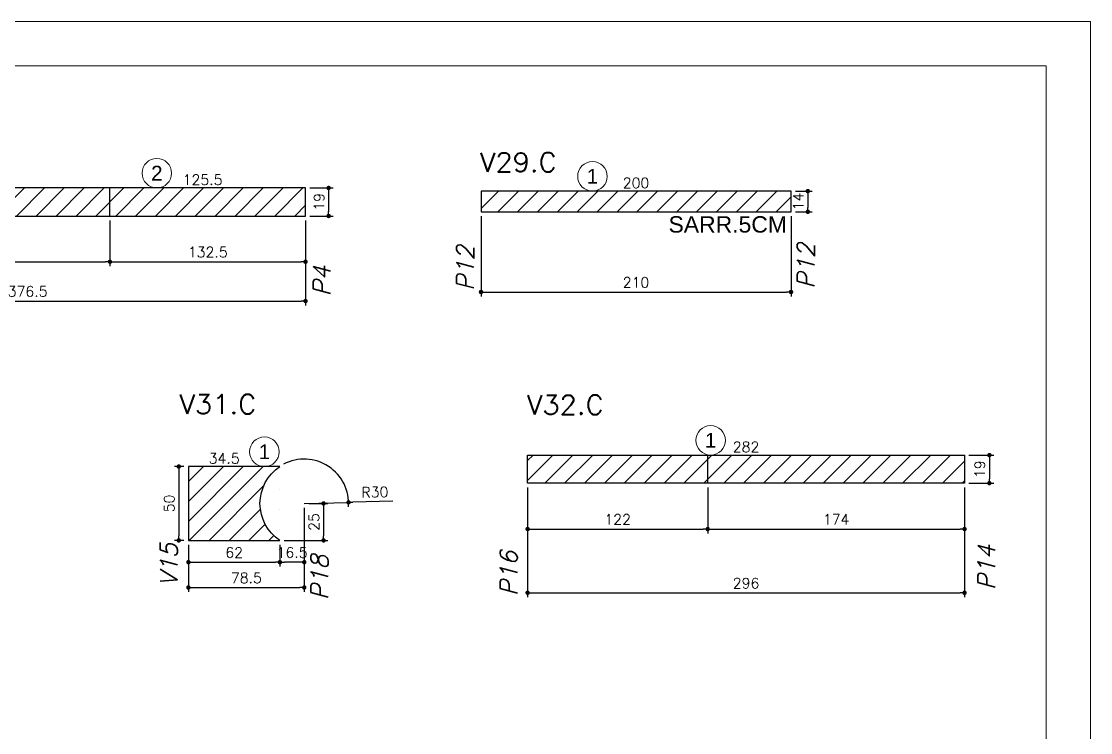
# Model space of a CAD drawing. Extents: x -20676 to 4767, y -817 to 14270.
# Drawn here: x -16746 to -16021, y 5801 to 6282 of the extents above; entities that cross this region are included whole.
import ezdxf
from ezdxf.enums import TextEntityAlignment as Align

# ---------------------------------------------------------------- set-up
doc = ezdxf.new("R2010")
doc.units = 0
doc.header["$PDMODE"] = 2
doc.header["$PDSIZE"] = 10
doc.layers.get('0').update_dxf_attribs({"lineweight": 13})
doc.layers.get('Defpoints').update_dxf_attribs({"lineweight": 13})
for name, color, linetype in [('Cota Sarrafo', 180, 'Continuous'), ('Painéis', 200, 'Continuous'), ('TEXTO_GERAL', 7, 'Continuous')]:
    doc.layers.add(name, color=color, linetype=linetype)
for name, color, linetype, lineweight in [('cotas', 4, 'Continuous', 13), ('FOLHA MB', 7, 'Continuous', 13), ('REAPROVEITAMENTO', 1, 'Continuous', 13), ('Romaneio', 1, 'Continuous', 13), ('texto de viga', 7, 'Continuous', 13)]:
    doc.layers.add(name, color=color, linetype=linetype, lineweight=lineweight)
doc.styles.add('ARIAL', font='arial.ttf', dxfattribs={"oblique": 15, "height": 25})
doc.styles.add('MB_C02', font='arial.ttf', dxfattribs={"height": 2})
doc.styles.add('MB_C03', font='arial.ttf', dxfattribs={"height": 2.5})
doc.styles.add('MB_C04', font='arial.ttf', dxfattribs={"height": 6})
doc.styles.add('REGUA-120', font='ROMANS.shx', dxfattribs={"height": 15})
doc.styles.add('ROMANS', font='romans.shx')
doc.dimstyles.new('PAINEL', dxfattribs={"dimtxt": 7, "dimasz": 3, "dimexe": 3, "dimexo": 3, "dimgap": 3, "dimtad": 1, "dimdec": 1, "dimzin": 12, "dimdsep": 46, "dimtxsty": 'ROMANS', "dimblk": 'DOT', "dimcen": 0, "dimclrd": 4, "dimclre": 4, "dimclrt": 240, "dimadec": 1, "dimazin": 3, "dimtfac": 1, "dimtdec": 1, "dimtmove": 0, "dimatfit": 3, "dimfxl": 0, "dimtolj": 1, "dimtzin": 12, "dimarcsym": 0})
doc.dimstyles.new('projeto2', dxfattribs={"dimtxt": 7, "dimasz": 5, "dimexe": 1.25, "dimexo": 2.5, "dimgap": 2, "dimtad": 1, "dimdec": 1, "dimdsep": 46, "dimtxsty": 'ROMANS', "dimblk": 'OBLIQUE', "dimcen": 10, "dimdle": 1, "dimse1": 1, "dimse2": 1, "dimsd1": 1, "dimsd2": 1, "dimclrd": 256, "dimclre": 256, "dimclrt": 3, "dimadec": 0, "dimazin": 0, "dimtfac": 1, "dimtdec": 1, "dimtmove": 0, "dimatfit": 3, "dimldrblk": 'OBLIQUE', "dimfxl": 0, "dimlwd": -1, "dimlwe": -1, "dimarcsym": 0})

# ---------------------------------------------------------------- blocks, each defined once
blk = doc.blocks.new('A$Ceb89ac90')
at = {"color": 1}
for points in [[(0, 1199.94), (0, 149.94), (1485.02, 149.94), (1485.02, 1199.94)], [(70, 1169.94), (70, 179.94), (1455.02, 179.94), (1455.02, 1169.94)]]:
    blk.add_lwpolyline(points, close=True, dxfattribs=at)
at = {"color": 5}
for tag, p, height, style in [('REV_05', (1103.14, 338.08), 10.1, 'MB_C02'), ('DATA_REV_05', (1151.54, 337.91), 10.1, 'MB_C02'), ('INFO_REV_05', (1228.12, 337.91), 10.1, 'MB_C02'), ('CLIENTE', (449.73, 328.83), 12.63, 'MB_C03'), ('FASE', (924.57, 320.46), 10.1, 'MB_C02'), ('REV_04', (1103.14, 312.82), 10.1, 'MB_C02'), ('DATA_REV_04', (1151.54, 312.66), 10.1, 'MB_C02'), ('INFO_REV_04', (1228.12, 312.66), 10.1, 'MB_C02'), ('REV_03', (1103.14, 287.57), 10.1, 'MB_C02'), ('DATA_REV_03', (1151.54, 287.4), 10.1, 'MB_C02'), ('INFO_REV_03', (1228.12, 287.4), 10.1, 'MB_C02'), ('PROJETISTA', (767.99, 285.11), 10.1, 'MB_C02'), ('DATA', (924.57, 285.11), 10.1, 'MB_C02'), ('OBRA', (449.73, 273.34), 12.63, 'MB_C03'), ('REV_02', (1103.14, 262.31), 10.1, 'MB_C02'), ('DATA_REV_02', (1151.54, 262.15), 10.1, 'MB_C02'), ('INFO_REV_02', (1228.12, 262.15), 10.1, 'MB_C02'), ('ESC', (924.57, 251.76), 10.1, 'MB_C02'), ('COR', (1010.47, 251.76), 10.1, 'MB_C02'), ('REV_01', (1103.14, 237.06), 10.1, 'MB_C02'), ('DATA_REV_01', (1151.54, 236.89), 10.1, 'MB_C02'), ('INFO_REV_01', (1228.12, 236.89), 10.1, 'MB_C02'), ('PAVIMENTO', (449.73, 215.3), 12.63, 'MB_C03'), ('FL', (1018.09, 194.68), 30.31, 'MB_C04'), ('REV', (944.1, 205.03), 12.63, 'MB_C03'), ('REV_00', (1103.14, 211.8), 10.1, 'MB_C02'), ('DATA_REV_00', (1151.54, 211.64), 10.1, 'MB_C02'), ('EMISSÃO_INICIAL', (1228.12, 211.64), 10.1, 'MB_C02')]:
    blk.add_attdef(tag, p, '', height=height, dxfattribs=dict(at, style=style))
at = {"color": 6, "style": 'MB_C02'}
for tag, p in [('ENDEREÇO_CLIENTE', (449.73, 307.83)), ('ENDEREÇO_OBRA', (449.73, 252.69)), ('TIPO_DE_PROJETO', (449.73, 192.28))]:
    blk.add_attdef(tag, p, '', height=10.1, dxfattribs=at)
blk = doc.blocks.new('_Dot')
at = {"color": 0, "linetype": 'ByBlock', "lineweight": -2}
blk.add_line((-0.5, 0), (-1, 0), dxfattribs=at)
at = {"color": 0, "linetype": 'ByBlock', "const_width": 0.5}
blk.add_lwpolyline([(-0.25, 0, 1), (0.25, 0, 1)], format="xyb", close=True, dxfattribs=at)
blk = doc.blocks.new('*D1908')
at = {"layer": 'cotas', "color": 4, "lineweight": -2, "transparency": 16777216}
for p, q in [((-16929.73, 6147.52), (-16929.73, 6089.97)), ((-16553.23, 6147.52), (-16553.23, 6089.97)), ((-16926.73, 6092.97), (-16556.23, 6092.97))]:
    blk.add_line(p, q, dxfattribs=at)
at = {"layer": 'Defpoints', "color": 0, "transparency": 16777216}
for p in [(-16929.73, 6150.52), (-16553.23, 6150.52), (-16553.23, 6092.97)]:
    blk.add_point(p, dxfattribs=at)
at = {"layer": 'cotas', "color": 4, "lineweight": -2, "transparency": 16777216, "xscale": 3, "yscale": 3, "zscale": 3, "rotation": 180}
blk.add_blockref('_Dot', (-16929.73, 6092.97), dxfattribs=at)
at = {"layer": 'cotas', "color": 4, "lineweight": -2, "transparency": 16777216, "xscale": 3, "yscale": 3, "zscale": 3}
blk.add_blockref('_Dot', (-16553.23, 6092.97), dxfattribs=at)
at = {"layer": 'cotas', "color": 240, "transparency": 16777216, "insert": (-16741.48, 6099.47), "char_height": 7, "attachment_point": 5, "style": 'ROMANS'}
blk.add_mtext('\\A1;376.5', dxfattribs=at)
blk = doc.blocks.new('*D1909')
at = {"layer": 'cotas', "color": 4, "lineweight": -2, "transparency": 16777216}
for p, q in [((-16929.73, 6147.52), (-16929.73, 6116.55)), ((-16685.73, 6147.52), (-16685.73, 6116.55)), ((-16926.73, 6119.55), (-16688.73, 6119.55))]:
    blk.add_line(p, q, dxfattribs=at)
at = {"layer": 'Defpoints', "color": 0, "transparency": 16777216}
for p in [(-16929.73, 6150.52), (-16685.73, 6150.52), (-16685.73, 6119.55)]:
    blk.add_point(p, dxfattribs=at)
at = {"layer": 'cotas', "color": 4, "lineweight": -2, "transparency": 16777216, "xscale": 3, "yscale": 3, "zscale": 3, "rotation": 180}
blk.add_blockref('_Dot', (-16929.73, 6119.55), dxfattribs=at)
at = {"layer": 'cotas', "color": 4, "lineweight": -2, "transparency": 16777216, "xscale": 3, "yscale": 3, "zscale": 3}
blk.add_blockref('_Dot', (-16685.73, 6119.55), dxfattribs=at)
at = {"layer": 'cotas', "color": 240, "transparency": 16777216, "insert": (-16807.73, 6126.05), "char_height": 7, "attachment_point": 5, "style": 'ROMANS'}
blk.add_mtext('\\A1;244', dxfattribs=at)
blk = doc.blocks.new('*D1910')
at = {"layer": 'cotas', "color": 4, "lineweight": -2, "transparency": 16777216}
for p, q in [((-16685.73, 6147.52), (-16685.73, 6116.55)), ((-16553.23, 6147.52), (-16553.23, 6116.55)), ((-16682.73, 6119.55), (-16556.23, 6119.55))]:
    blk.add_line(p, q, dxfattribs=at)
at = {"layer": 'Defpoints', "color": 0, "transparency": 16777216}
for p in [(-16685.73, 6150.52), (-16553.23, 6150.52), (-16553.23, 6119.55)]:
    blk.add_point(p, dxfattribs=at)
at = {"layer": 'cotas', "color": 4, "lineweight": -2, "transparency": 16777216, "xscale": 3, "yscale": 3, "zscale": 3, "rotation": 180}
blk.add_blockref('_Dot', (-16685.73, 6119.55), dxfattribs=at)
at = {"layer": 'cotas', "color": 4, "lineweight": -2, "transparency": 16777216, "xscale": 3, "yscale": 3, "zscale": 3}
blk.add_blockref('_Dot', (-16553.23, 6119.55), dxfattribs=at)
at = {"layer": 'cotas', "color": 240, "transparency": 16777216, "insert": (-16619.48, 6126.05), "char_height": 7, "attachment_point": 5, "style": 'ROMANS'}
blk.add_mtext('\\A1;132.5', dxfattribs=at)
blk = doc.blocks.new('*D1911')
at = {"layer": 'cotas', "color": 4, "lineweight": -2, "transparency": 16777216}
for p, q in [((-16550.23, 6169.52), (-16534.58, 6169.52)), ((-16537.58, 6166.52), (-16537.58, 6153.52)), ((-16550.23, 6150.52), (-16534.58, 6150.52))]:
    blk.add_line(p, q, dxfattribs=at)
at = {"layer": 'Defpoints', "color": 0, "transparency": 16777216}
for p in [(-16553.23, 6169.52), (-16553.23, 6150.52), (-16537.58, 6150.52)]:
    blk.add_point(p, dxfattribs=at)
at = {"layer": 'cotas', "color": 4, "lineweight": -2, "transparency": 16777216, "xscale": 3, "yscale": 3, "zscale": 3}
for p, rotation in [((-16537.58, 6169.52), 90), ((-16537.58, 6150.52), 270)]:
    blk.add_blockref('_Dot', p, dxfattribs=dict(at, rotation=rotation))
at = {"layer": 'cotas', "color": 240, "transparency": 16777216, "insert": (-16544.08, 6160.02), "char_height": 7, "attachment_point": 5, "rotation": 90, "style": 'ROMANS'}
blk.add_mtext('\\A1;19', dxfattribs=at)
blk = doc.blocks.new('*D1912')
at = {"layer": 'Defpoints', "color": 0, "transparency": 16777216}
for p in [(-16922.73, 6169.52), (-16685.73, 6169.52), (-16685.73, 6169.52)]:
    blk.add_point(p, dxfattribs=at)
at = {"layer": 'Cota Sarrafo', "color": 3, "transparency": 16777216, "insert": (-16804.23, 6175.02), "char_height": 7, "attachment_point": 5, "style": 'ROMANS'}
blk.add_mtext('237', dxfattribs=at)
blk = doc.blocks.new('_OBLIQUE')
at = {"color": 0, "linetype": 'ByBlock', "lineweight": -2}
for p, q in [((0, 0), (-1, 0)), ((-0.5, -0.5), (0.5, 0.5))]:
    blk.add_line(p, q, dxfattribs=at)
blk = doc.blocks.new('*D1913')
at = {"layer": 'Defpoints', "color": 0, "transparency": 16777216}
for p in [(-16685.73, 6169.52), (-16560.23, 6169.52), (-16560.23, 6169.52)]:
    blk.add_point(p, dxfattribs=at)
at = {"layer": 'Cota Sarrafo', "color": 3, "transparency": 16777216, "insert": (-16622.98, 6175.02), "char_height": 7, "attachment_point": 5, "style": 'ROMANS'}
blk.add_mtext('125.5', dxfattribs=at)
blk = doc.blocks.new('*D1914')
at = {"layer": 'cotas', "color": 4, "lineweight": -2, "transparency": 16777216}
for p, q in [((-16434.34, 6150.37), (-16434.34, 6096.07)), ((-16224.34, 6150.37), (-16224.34, 6096.07)), ((-16431.34, 6099.07), (-16227.34, 6099.07))]:
    blk.add_line(p, q, dxfattribs=at)
at = {"layer": 'Defpoints', "color": 0, "transparency": 16777216}
for p in [(-16434.34, 6153.37), (-16224.34, 6153.37), (-16224.34, 6099.07)]:
    blk.add_point(p, dxfattribs=at)
at = {"layer": 'cotas', "color": 4, "lineweight": -2, "transparency": 16777216, "xscale": 3, "yscale": 3, "zscale": 3, "rotation": 180}
blk.add_blockref('_Dot', (-16434.34, 6099.07), dxfattribs=at)
at = {"layer": 'cotas', "color": 4, "lineweight": -2, "transparency": 16777216, "xscale": 3, "yscale": 3, "zscale": 3}
blk.add_blockref('_Dot', (-16224.34, 6099.07), dxfattribs=at)
at = {"layer": 'cotas', "color": 240, "transparency": 16777216, "insert": (-16329.34, 6105.57), "char_height": 7, "attachment_point": 5, "style": 'ROMANS'}
blk.add_mtext('\\A1;210', dxfattribs=at)
blk = doc.blocks.new('*D1915')
at = {"layer": 'cotas', "color": 4, "lineweight": -2, "transparency": 16777216}
for p, q in [((-16221.34, 6167.37), (-16209.95, 6167.37)), ((-16212.95, 6164.37), (-16212.95, 6156.37)), ((-16221.34, 6153.37), (-16209.95, 6153.37))]:
    blk.add_line(p, q, dxfattribs=at)
at = {"layer": 'Defpoints', "color": 0, "transparency": 16777216}
for p in [(-16224.34, 6167.37), (-16224.34, 6153.37), (-16212.95, 6153.37)]:
    blk.add_point(p, dxfattribs=at)
at = {"layer": 'cotas', "color": 4, "lineweight": -2, "transparency": 16777216, "xscale": 3, "yscale": 3, "zscale": 3}
for p, rotation in [((-16212.95, 6167.37), 90), ((-16212.95, 6153.37), 270)]:
    blk.add_blockref('_Dot', p, dxfattribs=dict(at, rotation=rotation))
at = {"layer": 'cotas', "color": 240, "transparency": 16777216, "insert": (-16219.45, 6160.37), "char_height": 7, "attachment_point": 5, "rotation": 90, "style": 'ROMANS'}
blk.add_mtext('\\A1;14', dxfattribs=at)
blk = doc.blocks.new('*D1916')
at = {"layer": 'Defpoints', "color": 0, "transparency": 16777216}
for p in [(-16429.34, 6167.37), (-16229.34, 6167.37), (-16229.34, 6167.37)]:
    blk.add_point(p, dxfattribs=at)
at = {"layer": 'Cota Sarrafo', "color": 3, "transparency": 16777216, "insert": (-16329.34, 6172.87), "char_height": 7, "attachment_point": 5, "style": 'ROMANS'}
blk.add_mtext('200', dxfattribs=at)
blk = doc.blocks.new('*D1933')
at = {"layer": 'cotas', "color": 4, "lineweight": -2, "transparency": 16777216}
for p, q in [((-16554.08, 5952.92), (-16554.08, 5896.02)), ((-16632.58, 5927.92), (-16632.58, 5896.02)), ((-16629.58, 5899.02), (-16557.08, 5899.02))]:
    blk.add_line(p, q, dxfattribs=at)
at = {"layer": 'Defpoints', "color": 0, "transparency": 16777216}
for p in [(-16554.08, 5955.92), (-16632.58, 5930.92), (-16554.08, 5899.02)]:
    blk.add_point(p, dxfattribs=at)
at = {"layer": 'cotas', "color": 4, "lineweight": -2, "transparency": 16777216, "xscale": 3, "yscale": 3, "zscale": 3, "rotation": 180}
blk.add_blockref('_Dot', (-16632.58, 5899.02), dxfattribs=at)
at = {"layer": 'cotas', "color": 4, "lineweight": -2, "transparency": 16777216, "xscale": 3, "yscale": 3, "zscale": 3}
blk.add_blockref('_Dot', (-16554.08, 5899.02), dxfattribs=at)
at = {"layer": 'cotas', "color": 240, "transparency": 16777216, "insert": (-16593.33, 5905.52), "char_height": 7, "attachment_point": 5, "style": 'ROMANS'}
blk.add_mtext('\\A1;78.5', dxfattribs=at)
blk = doc.blocks.new('*D1934')
at = {"layer": 'Defpoints', "color": 0, "transparency": 16777216}
for p in [(-16625.58, 5980.92), (-16591.08, 5980.92), (-16591.08, 5980.92)]:
    blk.add_point(p, dxfattribs=at)
at = {"layer": 'Cota Sarrafo', "color": 3, "transparency": 16777216, "insert": (-16608.33, 5986.42), "char_height": 7, "attachment_point": 5, "style": 'ROMANS'}
blk.add_mtext('34.5', dxfattribs=at)
blk = doc.blocks.new('*D1935')
at = {"layer": 'Defpoints', "color": 0, "transparency": 16777216}
for p in [(-16554.08, 5955.92), (-16524.09, 5956.67)]:
    blk.add_point(p, dxfattribs=at)
at = {"layer": 'Painéis', "color": 4, "lineweight": -2, "transparency": 16777216}
for p, q in [((-16554.08, 5955.92), (-16524.09, 5956.67)), ((-16494.1, 5957.42), (-16521.09, 5956.75))]:
    blk.add_line(p, q, dxfattribs=at)
blk.add_arc((-16554.08, 5955.92), 30, 355.70019, 117.82773, dxfattribs=at)
at = {"layer": 'Painéis', "color": 4, "lineweight": -2, "transparency": 16777216, "xscale": 3, "yscale": 3, "zscale": 3, "rotation": 181.429766592496}
blk.add_blockref('_Dot', (-16524.09, 5956.67), dxfattribs=at)
at = {"layer": 'Painéis', "color": 240, "transparency": 16777216, "insert": (-16506.26, 5963.62), "char_height": 7, "attachment_point": 5, "rotation": 1.42977, "style": 'ROMANS'}
blk.add_mtext('\\A1;R30', dxfattribs=at)
blk = doc.blocks.new('*D1936')
at = {"layer": 'cotas', "color": 4, "lineweight": -2, "transparency": 16777216}
for p, q in [((-16635.58, 5980.92), (-16642.08, 5980.92)), ((-16639.08, 5977.92), (-16639.08, 5933.92)), ((-16635.58, 5930.92), (-16642.08, 5930.92))]:
    blk.add_line(p, q, dxfattribs=at)
at = {"layer": 'Defpoints', "color": 0, "transparency": 16777216}
for p in [(-16632.58, 5980.92), (-16639.08, 5930.92), (-16632.58, 5930.92)]:
    blk.add_point(p, dxfattribs=at)
at = {"layer": 'cotas', "color": 4, "lineweight": -2, "transparency": 16777216, "xscale": 3, "yscale": 3, "zscale": 3}
for p, rotation in [((-16639.08, 5980.92), 90), ((-16639.08, 5930.92), 270)]:
    blk.add_blockref('_Dot', p, dxfattribs=dict(at, rotation=rotation))
at = {"layer": 'cotas', "color": 240, "transparency": 16777216, "insert": (-16645.58, 5955.92), "char_height": 7, "attachment_point": 5, "rotation": 90, "style": 'ROMANS'}
blk.add_mtext('\\A1;50', dxfattribs=at)
blk = doc.blocks.new('*D1937')
at = {"layer": 'cotas', "color": 4, "lineweight": -2, "transparency": 16777216}
for p, q in [((-16551.08, 5955.92), (-16538.03, 5955.92)), ((-16541.03, 5952.92), (-16541.03, 5933.92)), ((-16567.66, 5930.92), (-16538.03, 5930.92))]:
    blk.add_line(p, q, dxfattribs=at)
at = {"layer": 'Defpoints', "color": 0, "transparency": 16777216}
for p in [(-16554.08, 5955.92), (-16570.66, 5930.92), (-16541.03, 5930.92)]:
    blk.add_point(p, dxfattribs=at)
at = {"layer": 'cotas', "color": 4, "lineweight": -2, "transparency": 16777216, "xscale": 3, "yscale": 3, "zscale": 3}
for p, rotation in [((-16541.03, 5955.92), 90), ((-16541.03, 5930.92), 270)]:
    blk.add_blockref('_Dot', p, dxfattribs=dict(at, rotation=rotation))
at = {"layer": 'cotas', "color": 240, "transparency": 16777216, "insert": (-16547.53, 5943.42), "char_height": 7, "attachment_point": 5, "rotation": 90, "style": 'ROMANS'}
blk.add_mtext('\\A1;25', dxfattribs=at)
blk = doc.blocks.new('*D1938')
at = {"layer": 'cotas', "color": 4, "lineweight": -2, "transparency": 16777216}
for p, q in [((-16554.08, 5952.92), (-16554.08, 5913.17)), ((-16570.59, 5927.98), (-16570.59, 5913.17)), ((-16557.08, 5916.17), (-16567.59, 5916.17))]:
    blk.add_line(p, q, dxfattribs=at)
at = {"layer": 'Defpoints', "color": 0, "transparency": 16777216}
for p in [(-16554.08, 5955.92), (-16570.59, 5930.98), (-16570.59, 5916.17)]:
    blk.add_point(p, dxfattribs=at)
at = {"layer": 'cotas', "color": 4, "lineweight": -2, "transparency": 16777216, "xscale": 3, "yscale": 3, "zscale": 3, "rotation": 180}
blk.add_blockref('_Dot', (-16570.59, 5916.17), dxfattribs=at)
at = {"layer": 'cotas', "color": 4, "lineweight": -2, "transparency": 16777216, "xscale": 3, "yscale": 3, "zscale": 3}
blk.add_blockref('_Dot', (-16554.08, 5916.17), dxfattribs=at)
at = {"layer": 'cotas', "color": 240, "transparency": 16777216, "insert": (-16562.33, 5922.67), "char_height": 7, "attachment_point": 5, "style": 'ROMANS'}
blk.add_mtext('\\A1;16.5', dxfattribs=at)
blk = doc.blocks.new('*D1939')
at = {"layer": 'Defpoints', "color": 0, "transparency": 16777216}
for p in [(-16632.58, 5930.92), (-16570.59, 5930.98), (-16570.59, 5916.17)]:
    blk.add_point(p, dxfattribs=at)
at = {"layer": 'Painéis', "color": 4, "lineweight": -2, "transparency": 16777216}
for p, q in [((-16632.58, 5927.92), (-16632.58, 5913.17)), ((-16570.59, 5927.98), (-16570.59, 5913.17)), ((-16629.58, 5916.17), (-16573.59, 5916.17))]:
    blk.add_line(p, q, dxfattribs=at)
at = {"layer": 'Painéis', "color": 4, "lineweight": -2, "transparency": 16777216, "xscale": 3, "yscale": 3, "zscale": 3, "rotation": 180}
blk.add_blockref('_Dot', (-16632.58, 5916.17), dxfattribs=at)
at = {"layer": 'Painéis', "color": 4, "lineweight": -2, "transparency": 16777216, "xscale": 3, "yscale": 3, "zscale": 3}
blk.add_blockref('_Dot', (-16570.59, 5916.17), dxfattribs=at)
at = {"layer": 'Painéis', "color": 240, "transparency": 16777216, "insert": (-16601.58, 5922.67), "char_height": 7, "attachment_point": 5, "style": 'ROMANS'}
blk.add_mtext('\\A1;62', dxfattribs=at)
blk = doc.blocks.new('*D1945')
at = {"layer": 'cotas', "color": 4, "lineweight": -2, "transparency": 16777216}
for p, q in [((-16402.79, 5966.66), (-16402.79, 5892.45)), ((-16106.79, 5966.66), (-16106.79, 5892.45)), ((-16399.79, 5895.45), (-16109.79, 5895.45))]:
    blk.add_line(p, q, dxfattribs=at)
at = {"layer": 'Defpoints', "color": 0, "transparency": 16777216}
for p in [(-16402.79, 5969.66), (-16106.79, 5969.66), (-16106.79, 5895.45)]:
    blk.add_point(p, dxfattribs=at)
at = {"layer": 'cotas', "color": 4, "lineweight": -2, "transparency": 16777216, "xscale": 3, "yscale": 3, "zscale": 3, "rotation": 180}
blk.add_blockref('_Dot', (-16402.79, 5895.45), dxfattribs=at)
at = {"layer": 'cotas', "color": 4, "lineweight": -2, "transparency": 16777216, "xscale": 3, "yscale": 3, "zscale": 3}
blk.add_blockref('_Dot', (-16106.79, 5895.45), dxfattribs=at)
at = {"layer": 'cotas', "color": 240, "transparency": 16777216, "insert": (-16254.79, 5901.95), "char_height": 7, "attachment_point": 5, "style": 'ROMANS'}
blk.add_mtext('\\A1;296', dxfattribs=at)
blk = doc.blocks.new('*D1946')
at = {"layer": 'cotas', "color": 4, "lineweight": -2, "transparency": 16777216}
for p, q in [((-16103.79, 5988.66), (-16086.96, 5988.66)), ((-16089.96, 5985.66), (-16089.96, 5972.66)), ((-16103.79, 5969.66), (-16086.96, 5969.66))]:
    blk.add_line(p, q, dxfattribs=at)
at = {"layer": 'Defpoints', "color": 0, "transparency": 16777216}
for p in [(-16106.79, 5988.66), (-16106.79, 5969.66), (-16089.96, 5969.66)]:
    blk.add_point(p, dxfattribs=at)
at = {"layer": 'cotas', "color": 4, "lineweight": -2, "transparency": 16777216, "xscale": 3, "yscale": 3, "zscale": 3}
for p, rotation in [((-16089.96, 5988.66), 90), ((-16089.96, 5969.66), 270)]:
    blk.add_blockref('_Dot', p, dxfattribs=dict(at, rotation=rotation))
at = {"layer": 'cotas', "color": 240, "transparency": 16777216, "insert": (-16096.46, 5979.16), "char_height": 7, "attachment_point": 5, "rotation": 90, "style": 'ROMANS'}
blk.add_mtext('\\A1;19', dxfattribs=at)
blk = doc.blocks.new('*D1947')
at = {"layer": 'cotas', "color": 4, "lineweight": -2, "transparency": 16777216}
for p, q in [((-16402.79, 5966.66), (-16402.79, 5935.59)), ((-16280.79, 5966.66), (-16280.79, 5935.59)), ((-16399.79, 5938.59), (-16283.79, 5938.59))]:
    blk.add_line(p, q, dxfattribs=at)
at = {"layer": 'Defpoints', "color": 0, "transparency": 16777216}
for p in [(-16402.79, 5969.66), (-16280.79, 5969.66), (-16280.79, 5938.59)]:
    blk.add_point(p, dxfattribs=at)
at = {"layer": 'cotas', "color": 4, "lineweight": -2, "transparency": 16777216, "xscale": 3, "yscale": 3, "zscale": 3, "rotation": 180}
blk.add_blockref('_Dot', (-16402.79, 5938.59), dxfattribs=at)
at = {"layer": 'cotas', "color": 4, "lineweight": -2, "transparency": 16777216, "xscale": 3, "yscale": 3, "zscale": 3}
blk.add_blockref('_Dot', (-16280.79, 5938.59), dxfattribs=at)
at = {"layer": 'cotas', "color": 240, "transparency": 16777216, "insert": (-16341.79, 5945.09), "char_height": 7, "attachment_point": 5, "style": 'ROMANS'}
blk.add_mtext('\\A1;122', dxfattribs=at)
blk = doc.blocks.new('*D1948')
at = {"layer": 'cotas', "color": 4, "lineweight": -2, "transparency": 16777216}
for p, q in [((-16280.79, 5966.66), (-16280.79, 5935.59)), ((-16106.79, 5966.66), (-16106.79, 5935.59)), ((-16277.79, 5938.59), (-16109.79, 5938.59))]:
    blk.add_line(p, q, dxfattribs=at)
at = {"layer": 'Defpoints', "color": 0, "transparency": 16777216}
for p in [(-16280.79, 5969.66), (-16106.79, 5969.66), (-16106.79, 5938.59)]:
    blk.add_point(p, dxfattribs=at)
at = {"layer": 'cotas', "color": 4, "lineweight": -2, "transparency": 16777216, "xscale": 3, "yscale": 3, "zscale": 3, "rotation": 180}
blk.add_blockref('_Dot', (-16280.79, 5938.59), dxfattribs=at)
at = {"layer": 'cotas', "color": 4, "lineweight": -2, "transparency": 16777216, "xscale": 3, "yscale": 3, "zscale": 3}
blk.add_blockref('_Dot', (-16106.79, 5938.59), dxfattribs=at)
at = {"layer": 'cotas', "color": 240, "transparency": 16777216, "insert": (-16193.79, 5945.09), "char_height": 7, "attachment_point": 5, "style": 'ROMANS'}
blk.add_mtext('\\A1;174', dxfattribs=at)
blk = doc.blocks.new('*D1949')
at = {"layer": 'Defpoints', "color": 0, "transparency": 16777216}
for p in [(-16395.79, 5988.66), (-16113.79, 5988.66), (-16113.79, 5988.66)]:
    blk.add_point(p, dxfattribs=at)
at = {"layer": 'Cota Sarrafo', "color": 3, "transparency": 16777216, "insert": (-16254.79, 5994.16), "char_height": 7, "attachment_point": 5, "style": 'ROMANS'}
blk.add_mtext('282', dxfattribs=at)

msp = doc.modelspace()

# ---------------------------------------------------------------- hatches: boundary and pattern name
at = {"layer": 'REAPROVEITAMENTO'}
h = msp.add_hatch(dxfattribs=at)
h.set_pattern_fill('ANSI31', color=256, scale=3, style=0)
h.paths.add_polyline_path([(-16553.23, 6169.52), (-16929.73, 6169.52), (-16929.73, 6150.52), (-16553.23, 6150.52)])
h = msp.add_hatch(dxfattribs=at)
h.set_pattern_fill('ANSI31', color=256, scale=3, style=0)
h.paths.add_polyline_path([(-16224.34, 6167.37), (-16434.34, 6167.37), (-16434.34, 6153.37), (-16224.34, 6153.37)])
h = msp.add_hatch(dxfattribs=at)
h.set_pattern_fill('ANSI31', color=256, scale=3, style=0)
h.paths.add_polyline_path([(-16402.79, 5988.66), (-16106.79, 5988.66), (-16106.79, 5969.66), (-16402.79, 5969.66)])
h = msp.add_hatch(dxfattribs=at)
h.set_pattern_fill('ANSI31', color=256, scale=3, style=0)
edge = h.paths.add_edge_path()
edge.add_arc((-16554.08, 5955.92), 30, 123.55731, 236.44269, ccw=False)
edge.add_line((-16570.66, 5980.92), (-16632.58, 5980.92))
edge.add_line((-16632.58, 5980.92), (-16632.58, 5930.92))
edge.add_line((-16632.58, 5930.92), (-16570.66, 5930.92))

# ---------------------------------------------------------------- linework, layer by layer
at = {"layer": 'Painéis', "color": 6}
for p, q in [((-16685.73, 6150.52), (-16685.73, 6169.52)), ((-16280.79, 5969.66), (-16280.79, 5988.66))]:
    msp.add_line(p, q, dxfattribs=at)
for points in [[(-16553.23, 6169.52), (-16929.73, 6169.52), (-16929.73, 6150.52), (-16553.23, 6150.52)], [(-16224.34, 6167.37), (-16434.34, 6167.37), (-16434.34, 6153.37), (-16224.34, 6153.37)], [(-16402.79, 5988.66), (-16106.79, 5988.66), (-16106.79, 5969.66), (-16402.79, 5969.66)]]:
    msp.add_lwpolyline(points, close=True, dxfattribs=at)
msp.add_lwpolyline([(-16570.66, 5930.92, -0.536675), (-16570.66, 5980.92), (-16632.58, 5980.92), (-16632.58, 5930.92)], format="xyb", close=True, dxfattribs=at)
at = {"layer": 'Romaneio'}
for centre in [(-16653.96, 6179.52), (-16358.87, 6177.37), (-16278.81, 5998.66), (-16581.08, 5990.92)]:
    msp.add_circle(centre, 10, dxfattribs=at)

# ---------------------------------------------------------------- block references
msp.add_blockref('A$Ceb89ac90', (-17506.4, 5082.32))

# ---------------------------------------------------------------- texts
at = {"layer": 'FOLHA MB', "color": 1, "style": 'ARIAL'}
msp.add_text('SARR.5CM', height=11.116, dxfattribs=at).set_placement((-16307.33, 6139.28))
at = {"layer": 'Romaneio', "color": 7, "style": 'ARIAL'}
for s, p in [('2', (-16653.96, 6179.52)), ('1', (-16358.87, 6177.37)), ('1', (-16278.81, 5998.66)), ('1', (-16581.08, 5990.92))]:
    msp.add_text(s, height=10, dxfattribs=at).set_placement(p, align=Align.MIDDLE_CENTER)
at = {"layer": 'texto de viga', "color": 215, "style": 'REGUA-120', "oblique": 15}
for s, p in [('P12', (-16439.15, 6099.77)), ('P12', (-16208.33, 6101.32)), ('P4', (-16536.39, 6096.11)), ('V15', (-16639.9, 5899.75)), ('P14', (-16086.14, 5897.16)), ('P18', (-16537.8, 5890.42)), ('P16', (-16409.71, 5893.12))]:
    msp.add_text(s, height=11.752, rotation=90, dxfattribs=at).set_placement(p)
at = {"layer": 'TEXTO_GERAL', "style": 'REGUA-120', "width": 1.05}
for s, p in [('V29.C', (-16435.12, 6180.38)), ('V31.C', (-16638.66, 6016.59)), ('V32.C', (-16403.31, 6016.2))]:
    msp.add_text(s, height=13, dxfattribs=at).set_placement(p)

# ---------------------------------------------------------------- dimensions: what is measured, and where the dimension line sits
at = {"layer": 'Cota Sarrafo'}
for base, p1, p2, picture, middle in [((-16685.73, 6169.52), (-16922.73, 6169.52), (-16685.73, 6169.52), '*D1912', (-16804.23, 6175.02)), ((-16560.23, 6169.52), (-16685.73, 6169.52), (-16560.23, 6169.52), '*D1913', (-16622.98, 6175.02)), ((-16229.34, 6167.37), (-16429.34, 6167.37), (-16229.34, 6167.37), '*D1916', (-16329.34, 6172.87)), ((-16113.79, 5988.66), (-16395.79, 5988.66), (-16113.79, 5988.66), '*D1949', (-16254.79, 5994.16)), ((-16591.08, 5980.92), (-16625.58, 5980.92), (-16591.08, 5980.92), '*D1934', (-16608.33, 5986.42))]:
    dim = msp.add_linear_dim(base=base, p1=p1, p2=p2, dimstyle='projeto2', dxfattribs=at)
    dim.commit()
    dim.dimension.update_dxf_attribs({"geometry": picture, "text_midpoint": middle})
at = {"layer": 'cotas', "color": 6}
for base, p1, p2, picture, middle in [((-16537.58, 6150.52), (-16553.23, 6169.52), (-16553.23, 6150.52), '*D1911', (-16544.08, 6160.02)), ((-16089.96, 5969.66), (-16106.79, 5988.66), (-16106.79, 5969.66), '*D1946', (-16096.46, 5979.16)), ((-16541.03, 5930.92), (-16554.08, 5955.92), (-16570.66, 5930.92), '*D1937', (-16547.53, 5943.42))]:
    dim = msp.add_linear_dim(base=base, p1=p1, p2=p2, angle=90, dimstyle='PAINEL', override={"dimarcsym": 2}, dxfattribs=at)
    dim.commit()
    dim.dimension.update_dxf_attribs({"geometry": picture, "text_midpoint": middle})
for base, p1, p2, picture, middle in [((-16212.95, 6153.37), (-16224.34, 6167.37), (-16224.34, 6153.37), '*D1915', (-16212.95, 6160.37)), ((-16639.08, 5930.92), (-16632.58, 5980.92), (-16632.58, 5930.92), '*D1936', (-16639.08, 5955.92))]:
    dim = msp.add_linear_dim(base=base, p1=p1, p2=p2, angle=90, dimstyle='PAINEL', override={"dimarcsym": 2}, dxfattribs=at)
    dim.commit()
    dim.dimension.update_dxf_attribs({"geometry": picture, "text_midpoint": middle, "dimtype": 160})
for base, p1, p2, picture, middle in [((-16553.23, 6092.97), (-16929.73, 6150.52), (-16553.23, 6150.52), '*D1908', (-16741.48, 6099.47)), ((-16685.73, 6119.55), (-16929.73, 6150.52), (-16685.73, 6150.52), '*D1909', (-16807.73, 6126.05)), ((-16553.23, 6119.55), (-16685.73, 6150.52), (-16553.23, 6150.52), '*D1910', (-16619.48, 6126.05)), ((-16224.34, 6099.07), (-16434.34, 6153.37), (-16224.34, 6153.37), '*D1914', (-16329.34, 6105.57)), ((-16106.79, 5895.45), (-16402.79, 5969.66), (-16106.79, 5969.66), '*D1945', (-16254.79, 5901.95)), ((-16280.79, 5938.59), (-16402.79, 5969.66), (-16280.79, 5969.66), '*D1947', (-16341.79, 5945.09)), ((-16106.79, 5938.59), (-16280.79, 5969.66), (-16106.79, 5969.66), '*D1948', (-16193.79, 5945.09)), ((-16554.08, 5899.02), (-16632.58, 5930.92), (-16554.08, 5955.92), '*D1933', (-16593.33, 5905.52))]:
    dim = msp.add_linear_dim(base=base, p1=p1, p2=p2, dimstyle='PAINEL', override={"dimarcsym": 2}, dxfattribs=at)
    dim.commit()
    dim.dimension.update_dxf_attribs({"geometry": picture, "text_midpoint": middle})
dim = msp.add_linear_dim(base=(-16570.59, 5916.17), p1=(-16554.08, 5955.92), p2=(-16570.59, 5930.98), dimstyle='PAINEL', override={"dimarcsym": 2}, dxfattribs=at)
dim.commit()
dim.dimension.update_dxf_attribs({"geometry": '*D1938', "text_midpoint": (-16562.33, 5916.17), "dimtype": 160})
at = {"layer": 'Painéis', "color": 6}
dim = msp.add_radius_dim(center=(-16554.08, 5955.92), mpoint=(-16524.09, 5956.67), dimstyle='PAINEL', override={"dimarcsym": 2}, dxfattribs=at)
dim.commit()
dim.dimension.update_dxf_attribs({"geometry": '*D1935', "text_midpoint": (-16506.26, 5963.62)})
dim = msp.add_linear_dim(base=(-16570.59, 5916.17), p1=(-16632.58, 5930.92), p2=(-16570.59, 5930.98), dimstyle='PAINEL', override={"dimarcsym": 2}, dxfattribs=at)
dim.commit()
dim.dimension.update_dxf_attribs({"geometry": '*D1939', "text_midpoint": (-16601.58, 5922.67)})

doc.saveas('drawing.dxf')
